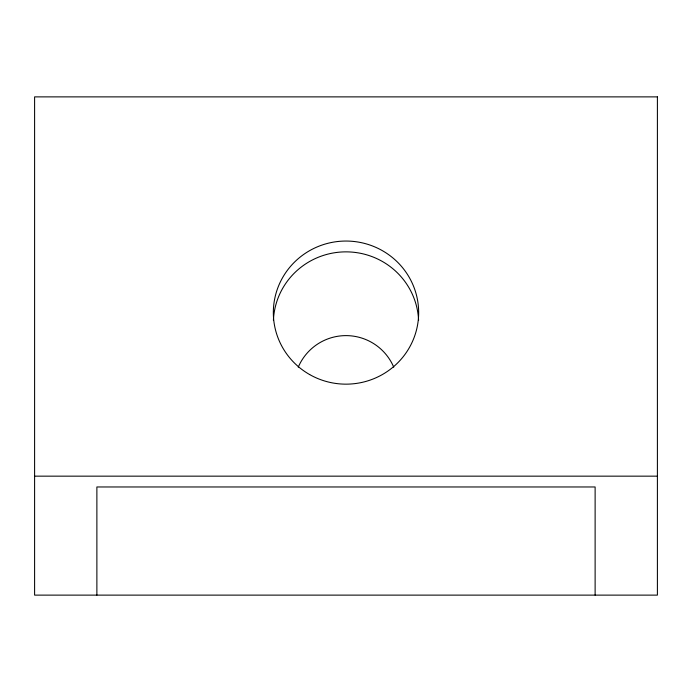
<?xml version="1.0" encoding="UTF-8"?>
<svg xmlns="http://www.w3.org/2000/svg" width="692" height="692" viewBox="0 0 692 692"><rect width="100%" height="100%" fill="white"/><g stroke="black" fill="none" stroke-linecap="round" stroke-linejoin="round"><path stroke-width="1.04" d="M34.6 476.157L657.4 476.157M595.12 595.12L595.12 486.969L96.88 486.969L96.88 595.12M298.252 367.175A51.9 51.9 0 0 1 393.748 367.175M273.409 320.31A72.66 71.553 0 0 1 346 251.862A72.66 71.553 0 0 1 418.591 320.31M657.4 96.88L34.6 96.88L34.6 595.12L657.4 595.12L657.4 96.88M309.67 374.571A72.66 71.553 0 0 0 418.66 312.602A72.66 71.553 0 0 0 309.67 250.634A72.66 71.553 0 0 0 309.67 374.571"/></g></svg>
